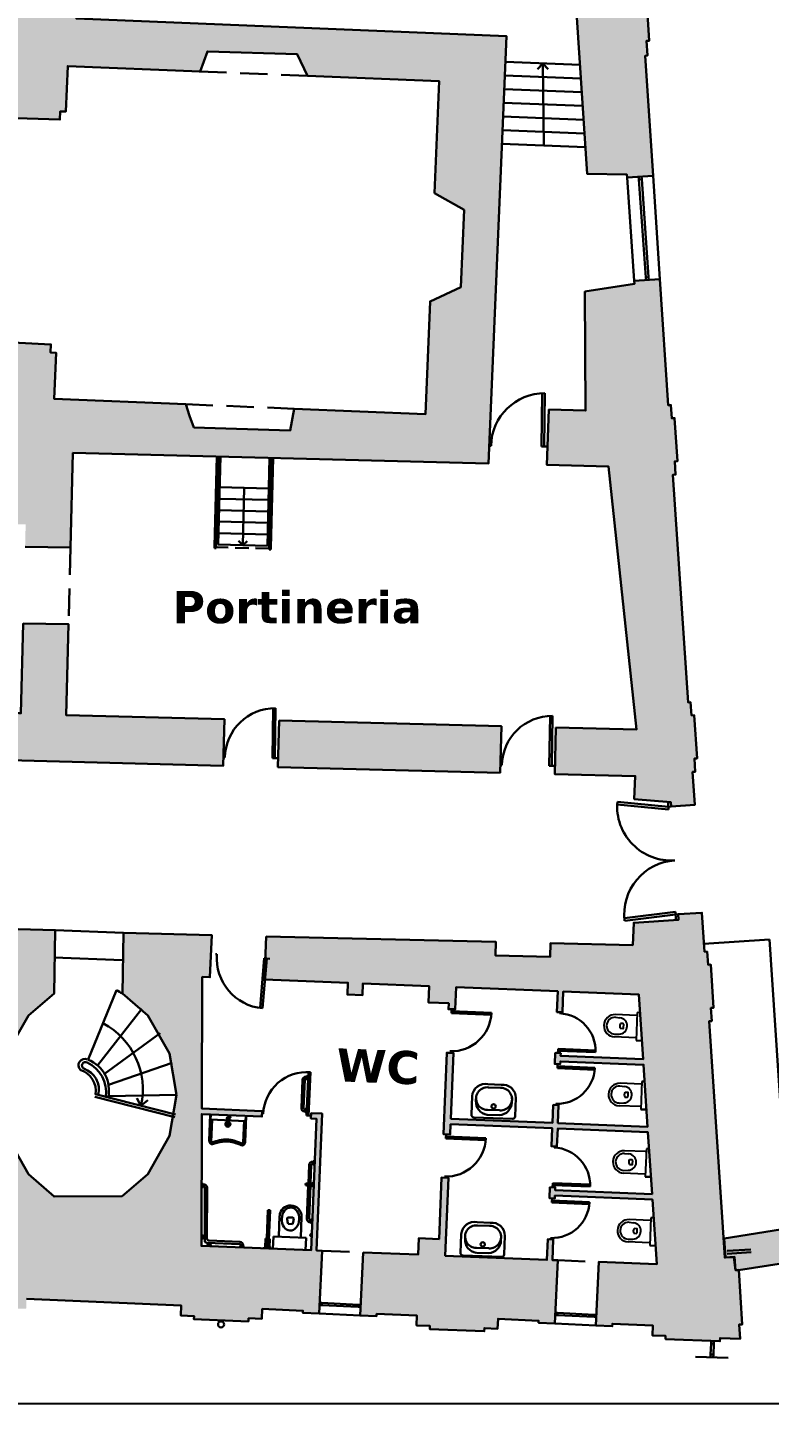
# Model space of a CAD drawing. Extents: x 1037 to 14540, y 1034 to 18285.
# Drawn here: x 11051 to 12409, y 14084 to 16600 of the extents above; entities that cross this region are included whole.
import ezdxf

# ---------------------------------------------------------------- set-up
doc = ezdxf.new("R2010")
doc.units = 0
doc.header["$LTSCALE"] = 100
doc.header["$MEASUREMENT"] = 0
doc.linetypes.add('TRATTEGGIATA', pattern=[0.75, 0.5, -0.25])
doc.linetypes.add('TRATTEGGIATA2', pattern=[0.375, 0.25, -0.125])
for name, color, linetype in [('infissi', 251, 'CONTINUOUS'), ('legenda testi', 7, 'CONTINUOUS'), ('murature polilinee', 7, 'CONTINUOUS'), ('murature retini', 253, 'CONTINUOUS'), ('proiezioni', 252, 'CONTINUOUS'), ('Sanitari', 252, 'CONTINUOUS')]:
    doc.layers.add(name, color=color, linetype=linetype)
doc.layers.add('testi', color=252, linetype='CONTINUOUS', lineweight=30)
doc.styles.add('stile1', font='verdanab.ttf', dxfattribs={"height": 1})

msp = doc.modelspace()

# ---------------------------------------------------------------- hatches: boundary and pattern name
at = {"layer": 'murature retini', "lineweight": 30}
h = msp.add_hatch(color=256, dxfattribs=at)
h.paths.add_polyline_path([(12325.4, 14386.1), (13607.9, 14590.4), (13499.7, 15175.4), (13788.9, 15228.9), (13750.9, 15438.3), (13750.1, 15456.9), (13775, 15457.9), (13775.7, 15443), (14099.7, 15504.1), (14075.1, 15638.1), (13769.8, 15580.5), (13771.2, 15547.9), (13746.2, 15546.8), (13743.9, 15601.1), (14134.4, 15674.8), (14270.6, 14934.1), (14183.5, 14739), (14091.9, 15206.2), (13591.4, 15113.6), (13685.5, 14604.7), (13761, 14618.7), (13805.3, 14510.4), (13269.8, 14427.9), (13298.8, 14239.8), (13191.6, 14266), (13162.6, 14454), (12351.7, 14328.2), (12346.5, 14328.2), (12343.4, 14351.9), (12328, 14350.9)])
h.paths.add_polyline_path([(10845.6, 15581.7), (10799.4, 15652.1), (10845.6, 15680.2), (10820.4, 15723.4), (10929.9, 15793.3), (10874.4, 15880.4), (10882.8, 15885.8), (10877.4, 15894.2), (10898.5, 15907.6), (10893.1, 15916.1), (10929.9, 15939.6), (10932.6, 15993.8), (10942.6, 15993.3), (10943.8, 16018.3), (10953.8, 16017.8), (10954.3, 16027.8), (11094.1, 16020.9), (11093.5, 16005.9), (11103.5, 16005.5), (11100.2, 15921.1), (11340.7, 15911.3), (11347.6, 15890.3), (11355.9, 15869), (11531.7, 15863.1), (11539, 15903.3), (11779.4, 15893.5), (11787.8, 16099.3), (11844.1, 16125.5), (11849.9, 16266.9), (11795.8, 16297.6), (11804.1, 16502.3), (11563.7, 16512), (11544.7, 16551.3), (11380.5, 16556.6), (11367.2, 16520), (11124.9, 16529.9), (11121.4, 16446.5), (11111.4, 16446.9), (11110.8, 16432), (10970.9, 16436.4), (10971.2, 16446.4), (10961.2, 16446.7), (10962, 16471.7), (10952, 16472), (10953.6, 16522), (10913.3, 16551.5), (10919.2, 16559.6), (10899, 16574.3), (10904.9, 16582.4), (10896.8, 16588.3), (10957.8, 16671.7), (10852.9, 16748.5), (10882.4, 16788.8), (10741.2, 16892.1), (10711.7, 16851.8), (10606.7, 16928.5), (10545.7, 16845.1), (10537.7, 16851), (10531.8, 16843), (10511.6, 16857.7), (10505.7, 16849.7), (10465.3, 16879.2), (10415.4, 16881.8), (10415.9, 16891.8), (10391, 16893.1), (10391.5, 16903.1), (10381.5, 16903.7), (10389.5, 17053.5), (10414.4, 17052.1), (10416.5, 17092.1), (9906.3, 17109), (9905.8, 17069), (9930.8, 17068.6), (9928.8, 16918.6), (9918.8, 16918.8), (9918.7, 16908.8), (9893.7, 16909.1), (9893.6, 16899.1), (9843.6, 16899.8), (9801.3, 16873), (9796, 16881.4), (9774.9, 16868), (9769.5, 16876.5), (9761.1, 16871.1), (9705.7, 16958.4), (9596, 16888.7), (9569.2, 16930.9), (9421.4, 16837.2), (9448.2, 16795), (9338.4, 16725.3), (9393.8, 16638.1), (9385.3, 16632.7), (9390.7, 16624.3), (9369.6, 16610.9), (9374.9, 16602.4), (9332.7, 16575.6), (9331, 16525.7), (9321, 16526), (9320.1, 16501), (9310.1, 16501.4), (9309.8, 16491.4), (9169.9, 16496.2), (9170.6, 16516.2), (9090.6, 16518.9), (9095.4, 16656.9), (9173.9, 16654.2), (9179.5, 16872.5), (8951.3, 16881.1), (8953.1, 16935.7), (9180.9, 16927.8), (9183, 17024.5), (9254.7, 17023.6), (9252.7, 16875.4), (9604.1, 17105), (9586.4, 17142.1), (9256.4, 17146.6), (9255.8, 17103.5), (9186.1, 17104.5), (9186.2, 17114.5), (8824.1, 17119.5), (8823.9, 17111.8), (8813.9, 17112.1), (8814.1, 17119.6), (8616.3, 17122.3), (8613.8, 16942.4), (8809.6, 16939.7), (8811.6, 17022.1), (8821.6, 17021.9), (8819.6, 16940.3), (8853.2, 16939.1), (8851.4, 16884.3), (8623.2, 16891.7), (8622.8, 16880.7), (8482, 16860.8), (8481.7, 16850.8), (8451.7, 16851.8), (8425.9, 16883.4), (8426.5, 16898.4), (8436.5, 16898), (8437.3, 16923), (8427.3, 16923.4), (8428.5, 16958.3), (8408.5, 16959), (8411.8, 17054), (8431.8, 17053.4), (8432.9, 17088.4), (8442.9, 17088), (8445.2, 17138.8), (8463.4, 17138.5), (8468.2, 17394.1), (8543.2, 17392.7), (8541, 17275.1), (9100.9, 17264.6), (9103.1, 17382.2), (9168.1, 17381.3), (9166.1, 17273.5), (9669.5, 17264.1), (9670.2, 17301.7), (9731.7, 17300.6), (9731, 17262.9), (10300.9, 17252.2), (10302.9, 17359.7), (10372.7, 17358.4), (10370.7, 17250.9), (10965.6, 17239.8), (10963.4, 17365.6), (11039.4, 17367), (11042.2, 17210.6), (12047.6, 17235.5), (12046.7, 17358.8), (12123.7, 17352.9), (12124.7, 17250.2), (12265.4, 17263.7), (12393, 17276), (12398.9, 17226.8), (12325.6, 17219.8), (12351.6, 17017.3), (12434, 17024.8), (12438.6, 16974.8), (12339.6, 16968.3), (12355.1, 16847.8), (12799.7, 16877.3), (12781.9, 17013), (12857.7, 17032.3), (12870.3, 16980.7), (13637, 17097.9), (13625.3, 17221.5), (13827.9, 17269.4), (13862.2, 17112.3), (14105.8, 15822), (13783.3, 15761.1), (13636.3, 16983.1), (13270.8, 16921.7), (13272.9, 16909.1), (12945.2, 16854), (12285.2, 16810.3), (12267.6, 17213.7), (12152, 17202.6), (12153.7, 17175.6), (12158.7, 17175.9), (12162.6, 17097), (12157.5, 17096.8), (12158.5, 17069.9), (12153.7, 17069.7), (12170.7, 16680.9), (12174.7, 16681.3), (12177.2, 16654.5), (12183.3, 16655.1), (12188.5, 16576.2), (12183.4, 16575.9), (12185.2, 16549), (12181.2, 16548.7), (12195.7, 16329.2), (12148.3, 16326.1), (12147.9, 16331.5), (12075.2, 16332.7), (12023.9, 17107.9), (11147.1, 17086.1), (11146.4, 17036.2), (11055.1, 17037.5), (11056.9, 17111.4), (10727, 17119.3), (10707.9, 17082.9), (11050.4, 16840.3), (11053.2, 16957.5), (11145.3, 16956.2), (11140.7, 16616.5), (11927.4, 16584.6), (11894.7, 15803.3), (11134.3, 15822.4), (11129.8, 15649.3), (11047, 15650.4), (11048, 15691.6), (11018.4, 15692)])
h.paths.add_polyline_path([(12018, 15320.1), (12165.1, 15316.4), (12114, 15797.8), (12001.1, 15800.7), (12005.2, 15901.6), (12072.3, 15899.9), (12070.9, 16117.5), (12161.5, 16131.5), (12161.2, 16136.9), (12208.2, 16140.2), (12223.5, 15909.5), (12228.3, 15909.8), (12229.9, 15885.7), (12235, 15886.1), (12240.2, 15807.2), (12235.2, 15806.9), (12236.8, 15782.8), (12231.9, 15782.5), (12259.5, 15366.1), (12264.3, 15366.4), (12265.9, 15342.3), (12271, 15342.7), (12276.2, 15263.8), (12271.1, 15263.5), (12272.7, 15239.4), (12267.9, 15239.1), (12271.9, 15178.7), (12228.7, 15175.9), (12228.2, 15183.5), (12161.2, 15189.3), (12163, 15231.4), (12015.9, 15235.1)])
h.paths.add_polyline_path([(11511.5, 15332.8), (11918.1, 15322.6), (11915.9, 15237.6), (11509.4, 15247.8)])
h.paths.add_polyline_path([(10996.5, 15347.8), (11036.4, 15346.3), (11039.3, 15346.1), (11043.5, 15510.4), (11126.3, 15509.3), (11122.3, 15342.6), (11411.6, 15335.3), (11409.4, 15250.4), (10994.3, 15261)])
h.paths.add_polyline_path([(9465.1, 15299.2), (9465.4, 15319.2), (9495.5, 15413.4), (9557.6, 15411.9), (9557.7, 15416.9), (9562.7, 15416.8), (9563.5, 15431.4), (9571.7, 15442), (9588.1, 15442), (9599.6, 15431.4), (9599.6, 15414.9), (9604.6, 15415.8), (9604.6, 15409.2), (9650.5, 15410), (9269.3, 15686.8), (9243.5, 15687.1), (9233.1, 15588.2), (9135.8, 15589.5), (9138.6, 15656.4), (8910.9, 15663.8), (8912.6, 15719.1), (9140.9, 15711.7), (9149.8, 15929.9), (9073.6, 15932.7), (9078.7, 16070.7), (9158.7, 16067.7), (9159.4, 16087.7), (9299.3, 16082.6), (9299.2, 16072.6), (9309.2, 16072.4), (9308.7, 16047.4), (9318.7, 16047.2), (9317.8, 15993), (9353, 15967), (9347.1, 15959), (9367.3, 15944.2), (9361.3, 15936.1), (9369.4, 15930.2), (9308.2, 15847), (9412, 15770.6), (9382.3, 15730.3), (9523.3, 15626.6), (9553, 15666.9), (9658.6, 15589.2), (9719.8, 15672.4), (9727.8, 15666.5), (9733.8, 15674.6), (9753.9, 15659.7), (9759.8, 15667.8), (9800.3, 15638), (9851.7, 15635.3), (9851.2, 15625.3), (9876.2, 15624), (9875.6, 15614), (9885.6, 15613.5), (9877.7, 15463.7), (9852.7, 15465), (9850.6, 15425), (10360.8, 15408.2), (10361.3, 15448.2), (10336.3, 15448.5), (10338.3, 15598.5), (10348.3, 15598.3), (10348.4, 15608.3), (10373.4, 15608), (10373.6, 15618), (10425, 15617.3), (10465.5, 15643.5), (10471.9, 15635.9), (10493.9, 15649.4), (10499.2, 15641), (10507.7, 15646.3), (10555.6, 15570.7), (10676, 15642.1), (10704.6, 15593.1), (10799.6, 15651.8), (10845.6, 15581.7), (10535.2, 15391.2), (10535.2, 15368.7), (10875.6, 15352.4), (10873.3, 15263.8)])
h.paths.add_polyline_path([(8959.8, 15426.9), (9129, 15422.6), (9131.7, 15489.6), (9228.9, 15488.3), (9227.2, 15420.2), (9356.8, 15416.9), (9372.3, 15321.5), (9372, 15301.5), (8956.9, 15311.9)], flags=17)
h.paths.add_polyline_path([(8364.6, 15496.3), (8444.4, 15494.2), (8559.4, 15447), (8558.9, 15437), (8859.8, 15429.4), (8856.9, 15314.4), (8479.5, 15323.9), (8476.4, 15269.5), (8383.2, 15241.8), (8336.9, 15243.6), (8338.7, 15290.8), (8356.8, 15290.1), (8358.2, 15326), (8340.1, 15326.7), (8341, 15351), (8335.2, 15351.2), (8338.9, 15450.9), (8344.7, 15450.7), (8345.6, 15475), (8363.8, 15474.3)])
h.paths.add_polyline_path([(8446, 15779.8), (8445.7, 15769.8), (8584.8, 15740.6), (8584.5, 15729.6), (8812.7, 15722.3), (8810.9, 15667), (8571.5, 15674.7), (8564.7, 15547.1), (8381.5, 15546), (8382.8, 15581), (8362.8, 15581.7), (8365.8, 15676.7), (8385.8, 15676), (8386.9, 15711), (8396.9, 15710.7), (8397.7, 15735.7), (8387.7, 15736), (8388.2, 15751), (8416, 15780.8)])
h.paths.add_polyline_path([(8430.5, 16230.5), (8460.3, 16225.3), (8460, 16215.3), (8599.3, 16190.8), (8595.9, 16085.8), (8660.9, 16083.8), (8656.9, 15958.8), (8591.9, 15960.9), (8591.6, 15949.9), (8450.8, 15929.7), (8450.5, 15919.7), (8420.5, 15920.7), (8394.7, 15952.2), (8395.2, 15967.2), (8405.2, 15966.9), (8406, 15991.9), (8396, 15992.2), (8397.1, 16027.2), (8377.1, 16027.8), (8380.2, 16122.8), (8400.2, 16122.1), (8401.3, 16157.1), (8411.3, 16156.8), (8412.1, 16181.8), (8399.4, 16197.2)])
h.paths.add_polyline_path([(8419, 16682.2), (8446.9, 16711.9), (8476.9, 16710.9), (8476.5, 16700.9), (8615.6, 16671.4), (8615.2, 16660.4), (8680.2, 16658.2), (8675.9, 16533.2), (8610.9, 16535.5), (8607.3, 16430.5), (8466.7, 16415.4), (8466.3, 16405.4), (8436.2, 16402.1), (8407.4, 16437.4), (8421.1, 16452), (8421.9, 16477), (8412, 16477.3), (8413.2, 16512.3), (8393.2, 16513), (8396.4, 16607.9), (8416.4, 16607.3), (8417.6, 16642.2), (8427.6, 16641.9), (8428.5, 16666.9), (8418.5, 16667.2)])
h.paths.add_polyline_path([(11488.2, 14938.3), (11908.2, 14928.3), (11907.5, 14903.3), (12007.5, 14901), (12008.1, 14926), (12158.5, 14922.4), (12160.2, 14963.3), (12242.4, 14968.7), (12241.7, 14978.7), (12284.9, 14981.6), (12289.7, 14910.1), (12294.5, 14910.4), (12296.1, 14886.3), (12301.2, 14886.7), (12306.4, 14807.8), (12301.3, 14807.5), (12302.9, 14783.4), (12298.1, 14783.1), (12326.7, 14351), (12344.8, 14352.2), (12346.4, 14327.9), (12352.2, 14328.3), (12358.8, 14228.8), (12353, 14228.4), (12354.7, 14202.2), (12318.3, 14203.7), (12318, 14197.9), (12218.4, 14201.9), (12218.6, 14207.7), (12194.3, 14208.7), (12195, 14226.8), (12121.1, 14229.8), (12120.9, 14225.4), (12090.8, 14226.8), (12096.3, 14342.9), (12202.2, 14338.6), (12194.4, 14456.9), (12016.2, 14464.2), (12016, 14459.2), (12006, 14459.6), (12006.8, 14479.6), (12016.8, 14479.2), (12016.6, 14474.2), (12193.7, 14467), (12186.2, 14580.2), (12021.2, 14586.9), (12019.8, 14554.1), (12009.8, 14554.5), (12011.2, 14587.3), (11825.3, 14594.9), (11824.5, 14576.3), (11812.1, 14576.9), (11818.2, 14725.6), (11830.5, 14725.2), (11825.7, 14604.9), (12011.6, 14597.3), (12012.9, 14630.2), (12022.9, 14629.8), (12021.6, 14596.9), (12185.6, 14590.3), (12178.1, 14703.5), (12026.1, 14709.7), (12025.9, 14704.7), (12015.9, 14705.1), (12016.8, 14725.1), (12026.7, 14724.7), (12026.5, 14719.7), (12177.4, 14713.6), (12169.6, 14831.9), (12031.3, 14837.5), (12029.8, 14799.6), (12019.8, 14800), (12021.3, 14837.9), (11835.4, 14845.4), (11833.8, 14804.9), (11821.4, 14805.1), (11821.8, 14815.9), (11784.6, 14817.5), (11785.8, 14847.4), (11664.8, 14852.3), (11663.9, 14830.6), (11636.5, 14831.8), (11637.4, 14853.5), (11485.1, 14859.6)])
h.paths.add_polyline_path([(10831.6, 14382.5), (10927.7, 14379.9), (10932, 14694.5), (10985.2, 14693.9), (10994.9, 14730.6), (11020.8, 14783.5), (10933.1, 14784.5), (10933.7, 14874.2), (10573.8, 14883.5), (10572.6, 14783.5), (10497.6, 14785.4), (10498.8, 14885.4), (10143.9, 14894.7), (10139.3, 14794.7), (10064.3, 14796.7), (10068.1, 14878.9), (9703.6, 14888.4), (9701.5, 14806.1), (9626.5, 14808.1), (9629, 14903), (9458.4, 14907.5), (9460.6, 14992.4), (10888.5, 14955.4), (10887.9, 14930.4), (10987.9, 14927.8), (10988.5, 14952.8), (11102, 14949.8), (11100, 14833.8), (11053.2, 14793.6), (11013.8, 14724.1), (11000.7, 14648.7), (11013.8, 14573.3), (11053.2, 14503.7), (11099.9, 14462.6), (11224.5, 14463.4), (11271.6, 14503.7), (11311, 14573.3), (11324.1, 14648.7), (11311, 14724.1), (11271.6, 14793.6), (11225, 14833.7), (11227, 14944.6), (11388.3, 14940.7), (11385.1, 14863.7), (11371, 14864.3), (11370.3, 14623.4), (11480.4, 14618.9), (11480, 14608.9), (11370.2, 14613.4), (11369.5, 14372.4), (11570.1, 14364.3), (11579.9, 14604.8), (11569.9, 14605.3), (11570.3, 14615.2), (11590.3, 14614.4), (11580.1, 14363.9), (11590.1, 14363.5), (11584.6, 14248.5), (11554.8, 14250), (11555, 14253.6), (11480.8, 14257.2), (11480.1, 14239), (11455.8, 14240), (11455.5, 14234.2), (11355.9, 14238.3), (11356.1, 14244.1), (11331.8, 14245.1), (11332.5, 14263.2), (11049.6, 14275.3), (11048.9, 14257.2), (11024.5, 14258.2), (11024.3, 14252.4), (10924.7, 14256.5), (10924.9, 14262.3), (10900.6, 14263.2), (10901.3, 14281.4), (10827.4, 14284.4), (10827.2, 14279.9), (10797.1, 14281.3), (10799, 14320.4), (10829, 14319.2)])
h.paths.add_polyline_path([(11665.1, 14360.5), (11765.9, 14356.4), (11767.1, 14386.3), (11804.3, 14384.8), (11808.9, 14497.4), (11821.3, 14496.7), (11815.5, 14354.3), (12001.4, 14346.8), (12002.9, 14384.6), (12012.9, 14384.2), (12011.4, 14346.4), (12021.4, 14346), (12015.9, 14230.4), (11986.1, 14231.8), (11986.2, 14235.5), (11912.1, 14239), (11911.3, 14220.9), (11887, 14221.9), (11886.8, 14216.1), (11787.1, 14220.1), (11787.4, 14225.9), (11763, 14226.9), (11763.8, 14245), (11689.9, 14248), (11689.7, 14243.6), (11659.6, 14245)], flags=17)
h.paths.add_polyline_path([(10495.5, 14615.4), (10570.5, 14613.5), (10568, 14408.5), (10718, 14404.6), (10716.5, 14323.8), (10724, 14323.5), (10722.2, 14284.9), (10692.4, 14286.3), (10692.5, 14290), (10618.4, 14293.5), (10617.5, 14275.4), (10593.2, 14276.6), (10592.9, 14270.8), (10493.3, 14275.5), (10493.6, 14281.3), (10469.3, 14282.4), (10470.1, 14300.6), (10396.6, 14304.1), (10396.4, 14300.1), (10366.3, 14301.5), (10368.3, 14343.5), (10400.9, 14342), (10418.2, 14439.3), (10493.4, 14435.1)], flags=17)
h.paths.add_polyline_path([(10056.4, 14626.8), (10131.4, 14624.9), (10123.6, 14455.7), (10229.1, 14449.8), (10245, 14349.1), (10293.4, 14347.2), (10291.4, 14305.1), (10261.5, 14306.5), (10261.7, 14310.5), (10187.9, 14314), (10187, 14295.9), (10162.7, 14297), (10162.4, 14291.2), (10062.8, 14296), (10063.1, 14301.8), (10038.8, 14302.9), (10039.6, 14321), (9963.2, 14324.7), (9963, 14320.7), (9932.9, 14322.1), (9934.6, 14358.8), (9946.2, 14358.7), (9955.4, 14451.7), (10048.2, 14449.3)], flags=17)
h.paths.add_polyline_path([(9622.1, 14638.1), (9697.1, 14636.2), (9692.4, 14458.5), (9843.1, 14454.6), (9847.5, 14360.9), (9859.6, 14360.8), (9858, 14325.7), (9828.1, 14327.1), (9828.3, 14331.1), (9751.6, 14334.7), (9750.7, 14316.6), (9726.4, 14317.8), (9726.1, 14312), (9626.5, 14316.7), (9626.8, 14322.5), (9602.5, 14323.6), (9603.3, 14341.8), (9527.2, 14345.4), (9527, 14341.4), (9496.9, 14342.8), (9499.2, 14391.8), (9552.6, 14389.2), (9555, 14506.6), (9618.6, 14503.2)], flags=17)
h.paths.add_polyline_path([(9183.8, 14649.5), (9258.8, 14647.6), (9254, 14522.6), (9360.3, 14517), (9381.5, 14397.4), (9424.3, 14395.3), (9422, 14346.4), (9392.1, 14347.8), (9392.3, 14351.8), (9315.3, 14355.5), (9314.4, 14337.3), (9290.1, 14338.5), (9289.8, 14332.7), (9190.2, 14337.4), (9190.5, 14343.2), (9166.2, 14344.4), (9167, 14362.5), (9093, 14366), (9092.8, 14362), (9062.8, 14363.4), (9064.4, 14396.2), (9084.7, 14395.6), (9087.5, 14403.3), (9099.1, 14403), (9113.2, 14551.3), (9179.9, 14549.6)])
h.paths.add_polyline_path([(8873.9, 14657.5), (8870, 14557.6), (8962.3, 14555.2), (8974.1, 14406.2), (8980.5, 14406), (8982.9, 14398.3), (8989.4, 14398.1), (8987.9, 14367), (8958, 14368.4), (8958.1, 14372.4), (8884.1, 14375.9), (8883.2, 14357.8), (8858.9, 14359), (8858.6, 14353.2), (8759, 14357.9), (8759.3, 14363.7), (8735, 14364.9), (8735.8, 14383), (8669.4, 14386.1), (8669.2, 14382.2), (8639.1, 14383.6), (8641, 14424.1), (8668.1, 14423.4), (8677.8, 14576.6), (8790.6, 14573.7), (8792.7, 14659.7)], flags=17)
h.paths.add_polyline_path([(8331.1, 15088.9), (8375.4, 15087.2), (8460, 15074.4), (8459.9, 15018.4), (8849.2, 15008.3), (8848.6, 14983.3), (8948.6, 14980.7), (8949.2, 15005.7), (9360.6, 14995), (9358.4, 14910.1), (9269.1, 14912.4), (9265.4, 14817.4), (9190.4, 14819.4), (9194.3, 14919.3), (8884.4, 14927.4), (8880.5, 14827.4), (8796.9, 14829.6), (8799.4, 14929.6), (8484.5, 14937.8), (8465.7, 14582.1), (8543.7, 14580.1), (8540.3, 14426.7), (8566, 14426), (8564.2, 14387.1), (8534.3, 14388.6), (8534.5, 14392.6), (8464.6, 14395.9), (8462.8, 14325.8), (8412.8, 14327.1), (8414.4, 14387.1), (8323.1, 14389.4), (8324.3, 14421.5), (8306.1, 14422.1), (8307, 14446.5), (8301.3, 14446.7), (8305, 14546.4), (8310.8, 14546.1), (8311.7, 14570.5), (8329.8, 14569.8), (8332.7, 14644.6), (8328.7, 14644.7), (8333.1, 14779.6), (8337.7, 14779.5), (8340.5, 14854.5), (8322.4, 14855.2), (8323.3, 14879.5), (8317.5, 14879.7), (8321.2, 14979.4), (8327, 14979.2), (8327.9, 15003.5), (8346.1, 15002.8), (8347.5, 15041), (8329.4, 15041.7)])

# ---------------------------------------------------------------- linework, layer by layer
at = {"layer": 'infissi', "lineweight": 30}
for p, q in [((12169.8, 16322.5), (12182.4, 16143.4)), ((12174.8, 16322.8), (12187.4, 16143.7)), ((11899.2, 15835.6), (11896.1, 15835.6)), ((11991.6, 15834.4), (12002.5, 15834.2)), ((11412.5, 15265.6), (11409.8, 15265.7)), ((11499.3, 15264.5), (11509.8, 15264.3)), ((11919, 15251.4), (11916.3, 15251.4)), ((12005.8, 15250.2), (12016.3, 15250.1)), ((11397.8, 14905.6), (11395.1, 14905.8)), ((11484.4, 14898.3), (11494.8, 14897.4)), ((11826.9, 14797.6), (11827.2, 14805.8)), ((12022.1, 14732.6), (12021.7, 14724.9)), ((12020.6, 14697.2), (12020.9, 14704.9)), ((12018, 14632.1), (12017.9, 14630)), ((11482.5, 14613.8), (11480.2, 14613.9)), ((11561.9, 14610.6), (11570.1, 14610.2)), ((11816.7, 14568.4), (11817.1, 14576.6)), ((12014.7, 14552.1), (12014.8, 14554.3)), ((12012.1, 14487.1), (12011.8, 14479.4)), ((12010.7, 14451.7), (12011, 14459.4)), ((12008, 14386.6), (12007.9, 14384.4)), ((12374.7, 14365.9), (12330.9, 14363)), ((12375.1, 14360.9), (12331.2, 14358)), ((12300.9, 14173.6), (12301.7, 14193.6)), ((12305.9, 14173.4), (12306.7, 14193.3))]:
    msp.add_line(p, q, dxfattribs=at)
at = {"layer": 'infissi', "linetype": 'Continuous', "lineweight": 30}
for p, q in [((11991.6, 15834.4), (11992.9, 15931.3)), ((11996.5, 15834.3), (11997.8, 15931.4)), ((11499.3, 15264.5), (11500.6, 15355.6)), ((11504, 15264.4), (11505.2, 15355.7)), ((12005.8, 15250.2), (12007.1, 15341.3)), ((12010.5, 15250.1), (12011.7, 15341.4)), ((12224, 15170.5), (12130, 15179.4)), ((12223.7, 15175.5), (12130.3, 15184.4)), ((12223.2, 15183.9), (12224, 15170.5)), ((12228.7, 15175.9), (12223.7, 15175.5)), ((12236.4, 14983.4), (12143.2, 14971.9)), ((12236.8, 14978.4), (12143.7, 14967)), ((12236.4, 14983.4), (12237.4, 14968.4)), ((12241.7, 14978.7), (12236.8, 14978.4)), ((11484.4, 14898.3), (11476.7, 14807.5)), ((11489, 14897.9), (11481.3, 14806.9)), ((11826.9, 14797.6), (11899.8, 14794.7)), ((11827.1, 14801.3), (11900, 14798.4)), ((12021.9, 14729.1), (12090.3, 14726.3)), ((12022.1, 14732.6), (12090.4, 14729.8)), ((12020.6, 14697.2), (12088.9, 14694.4)), ((12020.8, 14700.7), (12089.2, 14697.9)), ((11561.9, 14610.6), (11565.1, 14690)), ((11565.6, 14610.4), (11568.8, 14689.7)), ((11816.9, 14572.1), (11889.9, 14569.2)), ((11816.7, 14568.4), (11889.6, 14565.5)), ((12012, 14483.6), (12080.4, 14480.8)), ((12012.1, 14487.1), (12080.4, 14484.3)), ((12010.7, 14451.7), (12079, 14448.9)), ((12010.8, 14455.2), (12079.2, 14452.4)), ((11589.7, 14267.9), (11656.6, 14264.7)), ((11589.5, 14263.9), (11656.4, 14260.7)), ((12020.8, 14245.7), (12087.7, 14242.5)), ((12020.9, 14249.7), (12087.9, 14246.5))]:
    msp.add_line(p, q, dxfattribs=at)
for centre, radius, start, end in [((11996.8, 15833.8), 97.6, 89.3893, 178.9463), ((11504.2, 15263.9), 91.7, 89.3893, 178.9463), ((12010.7, 15249.7), 91.7, 89.3893, 178.9463), ((12228.7, 15175.9), 98.8, 175.0391, 273.7875), ((12241.7, 14978.7), 98.8, 93.7875, 186.8534), ((11489.3, 14898.3), 91.7, 175.4721, 265.0291), ((11826.7, 14801.6), 73.4, 267.9555, 357.5125), ((12021.6, 14728.9), 68.8, 357.8393, 87.3963), ((12020.4, 14700.9), 68.8, 267.9548, 357.5118), ((11816.5, 14572.4), 73.4, 267.9555, 357.5125), ((12011.6, 14483.4), 68.8, 357.8393, 87.3963), ((12010.5, 14455.4), 68.8, 267.9548, 357.5118)]:
    msp.add_arc(centre, radius, start, end, dxfattribs=at)
at = {"layer": 'infissi', "lineweight": 30}
msp.add_arc((11561.9, 14610.6), 79.5, 84.9962, 177.6758, dxfattribs=at)
at = {"layer": 'legenda testi'}
msp.add_lwpolyline([(7937.2, 14084.1), (14443.4, 14084.1), (14443.4, 18195), (7937.2, 18195)], close=True, dxfattribs=at)
at = {"layer": 'murature polilinee', "lineweight": 30}
for points in [[(12183.3, 16655.1), (12188.5, 16576.2), (12183.4, 16575.9), (12185.2, 16549), (12181.2, 16548.7), (12195.7, 16329.2), (12148.3, 16326.1), (12147.9, 16331.5), (12075.2, 16332.7), (12023.9, 17107.9)], [(11050.4, 16840.3), (11053.2, 16957.5), (11145.3, 16956.2), (11140.7, 16616.5), (11927.4, 16584.6), (11894.7, 15803.3), (11134.3, 15822.4), (11129.8, 15649.3), (11047, 15650.4)], [(10954.3, 16027.8), (11094.1, 16020.9), (11093.5, 16005.9), (11103.5, 16005.5), (11100.2, 15921.1), (11340.7, 15911.3), (11347.6, 15890.3), (11347.6, 15890.3), (11347.6, 15890.3), (11355.9, 15869), (11531.7, 15863.1), (11531.7, 15863.1), (11531.7, 15863.1), (11531.7, 15863.1), (11531.7, 15863.1), (11531.7, 15863.1), (11531.7, 15863.1), (11531.7, 15863.1), (11531.7, 15863.1), (11531.7, 15863.1), (11531.7, 15863.1), (11531.7, 15863.1), (11531.7, 15863.1), (11539, 15903.3), (11779.4, 15893.5), (11787.8, 16099.3), (11844.1, 16125.5), (11849.9, 16266.9), (11795.8, 16297.6), (11804.1, 16502.3), (11563.7, 16512), (11544.7, 16551.3), (11544.7, 16551.3), (11544.7, 16551.3), (11544.7, 16551.3), (11544.7, 16551.3), (11544.7, 16551.3), (11544.7, 16551.3), (11544.7, 16551.3), (11544.7, 16551.3), (11544.7, 16551.3), (11544.7, 16551.3), (11544.7, 16551.3), (11380.5, 16556.6), (11367.2, 16520), (11124.9, 16529.9), (11121.4, 16446.5), (11111.4, 16446.9), (11110.8, 16432), (10970.9, 16436.4)], [(10988.5, 14952.8), (11102, 14949.8), (11100, 14833.8), (11053.2, 14793.6), (11013.8, 14724.1)], [(11013.8, 14573.3), (11053.2, 14503.7), (11099.9, 14462.6), (11224.5, 14463.4), (11271.6, 14503.7), (11311, 14573.3), (11324.1, 14648.7), (11311, 14724.1), (11271.6, 14793.6), (11225, 14833.7), (11227, 14944.6), (11388.3, 14940.7), (11385.1, 14863.7), (11371, 14864.3), (11370.3, 14623.4), (11480.4, 14618.9), (11480, 14608.9), (11370.2, 14613.4), (11369.5, 14372.4), (11570.1, 14364.3), (11579.9, 14604.8), (11569.9, 14605.3), (11570.3, 14615.2), (11590.3, 14614.4), (11580.1, 14363.9), (11590.1, 14363.5), (11584.6, 14248.5), (11554.8, 14250), (11555, 14253.6), (11480.8, 14257.2), (11480.1, 14239), (11455.8, 14240), (11455.5, 14234.2), (11355.9, 14238.3), (11356.1, 14244.1), (11331.8, 14245.1), (11332.5, 14263.2), (11049.6, 14275.3)], [(13162.6, 14454), (12351.7, 14328.2), (12346.5, 14328.2), (12343.4, 14351.9), (12328, 14350.9), (12325.4, 14386.1), (13607.9, 14590.4)]]:
    msp.add_lwpolyline(points, dxfattribs=at)
for points in [[(12018, 15320.1), (12165.1, 15316.4), (12114, 15797.8), (12001.1, 15800.7), (12005.2, 15901.6), (12072.3, 15899.9), (12070.9, 16117.5), (12161.5, 16131.5), (12161.2, 16136.9), (12208.2, 16140.2), (12223.5, 15909.5), (12228.3, 15909.8), (12229.9, 15885.7), (12235, 15886.1), (12240.2, 15807.2), (12235.2, 15806.9), (12236.8, 15782.8), (12231.9, 15782.5), (12259.5, 15366.1), (12264.3, 15366.4), (12265.9, 15342.3), (12271, 15342.7), (12276.2, 15263.8), (12271.1, 15263.5), (12272.7, 15239.4), (12267.9, 15239.1), (12271.9, 15178.7), (12228.7, 15175.9), (12228.2, 15183.5), (12161.2, 15189.3), (12163, 15231.4), (12015.9, 15235.1)], [(10996.5, 15347.8), (11036.4, 15346.3), (11039.3, 15346.1), (11043.5, 15510.4), (11126.3, 15509.3), (11122.3, 15342.6), (11411.6, 15335.3), (11409.4, 15250.4), (10994.3, 15261)], [(11511.5, 15332.8), (11918.1, 15322.6), (11915.9, 15237.6), (11509.4, 15247.8)], [(11488.2, 14938.3), (11908.2, 14928.3), (11907.5, 14903.3), (12007.5, 14901), (12008.1, 14926), (12158.5, 14922.4), (12160.2, 14963.3), (12242.4, 14968.7), (12241.7, 14978.7), (12284.9, 14981.6), (12289.7, 14910.1), (12294.5, 14910.4), (12296.1, 14886.3), (12301.2, 14886.7), (12306.4, 14807.8), (12301.3, 14807.5), (12302.9, 14783.4), (12298.1, 14783.1), (12326.7, 14351), (12344.8, 14352.2), (12346.4, 14327.9), (12352.2, 14328.3), (12358.8, 14228.8), (12353, 14228.4), (12354.7, 14202.2), (12318.3, 14203.7), (12318, 14197.9), (12218.4, 14201.9), (12218.6, 14207.7), (12194.3, 14208.7), (12195, 14226.8), (12121.1, 14229.8), (12120.9, 14225.4), (12090.8, 14226.8), (12096.3, 14342.9), (12202.2, 14338.6), (12194.4, 14456.9), (12016.2, 14464.2), (12016, 14459.2), (12006, 14459.6), (12006.8, 14479.6), (12016.8, 14479.2), (12016.6, 14474.2), (12193.7, 14467), (12186.2, 14580.2), (12021.2, 14586.9), (12019.8, 14554.1), (12009.8, 14554.5), (12011.2, 14587.3), (11825.3, 14594.9), (11824.5, 14576.3), (11812.1, 14576.9), (11818.2, 14725.6), (11830.5, 14725.2), (11825.7, 14604.9), (12011.6, 14597.3), (12012.9, 14630.2), (12022.9, 14629.8), (12021.6, 14596.9), (12185.6, 14590.3), (12178.1, 14703.5), (12026.1, 14709.7), (12025.9, 14704.7), (12015.9, 14705.1), (12016.8, 14725.1), (12026.7, 14724.7), (12026.5, 14719.7), (12177.4, 14713.6), (12169.6, 14831.9), (12031.3, 14837.5), (12029.8, 14799.6), (12019.8, 14800), (12021.3, 14837.9), (11835.4, 14845.4), (11833.8, 14804.9), (11821.4, 14805.1), (11821.8, 14815.9), (11784.6, 14817.5), (11785.8, 14847.4), (11664.8, 14852.3), (11663.9, 14830.6), (11636.5, 14831.8), (11637.4, 14853.5), (11485.1, 14859.6)], [(11665.1, 14360.5), (11765.9, 14356.4), (11767.1, 14386.3), (11804.3, 14384.8), (11808.9, 14497.4), (11821.3, 14496.7), (11815.5, 14354.3), (12001.4, 14346.8), (12002.9, 14384.6), (12012.9, 14384.2), (12011.4, 14346.4), (12021.4, 14346), (12015.9, 14230.4), (11986.1, 14231.8), (11986.2, 14235.5), (11912.1, 14239), (11911.3, 14220.9), (11887, 14221.9), (11886.8, 14216.1), (11787.1, 14220.1), (11787.4, 14225.9), (11763, 14226.9), (11763.8, 14245), (11689.9, 14248), (11689.7, 14243.6), (11659.6, 14245)]]:
    msp.add_lwpolyline(points, close=True, dxfattribs=at)
at = {"layer": 'proiezioni', "lineweight": 30}
for p, q in [((11925.5, 16537.6), (12062, 16532)), ((11993.8, 16534.8), (11984.2, 16523.9)), ((11995.6, 16384.6), (11993.8, 16534.8)), ((11993.8, 16534.8), (12003.6, 16524.2)), ((11924.4, 16512.6), (12063.7, 16507)), ((11923.4, 16487.6), (12065.4, 16481.9)), ((11922.3, 16462.7), (12067, 16456.8)), ((11921.3, 16437.7), (12068.7, 16431.7)), ((11920.2, 16412.7), (12070.3, 16406.6)), ((11919.2, 16387.7), (12072, 16381.5)), ((12169.5, 16327.5), (12169.8, 16322.5)), ((12174.8, 16322.8), (12169.8, 16322.5)), ((12174.5, 16327.8), (12174.8, 16322.8)), ((12187.4, 16143.7), (12182.4, 16143.4)), ((12182.4, 16143.4), (12182.8, 16138.4)), ((12187.4, 16143.7), (12187.7, 16138.8)), ((11393.6, 15651.4), (11397.7, 15815.8)), ((11396.6, 15651.3), (11400.7, 15815.8)), ((11400.2, 15654.7), (11404.2, 15815.7)), ((11490.2, 15652.5), (11494.2, 15813.4)), ((11493.6, 15648.9), (11497.7, 15813.3)), ((11496.6, 15648.8), (11500.7, 15813.2)), ((11402.8, 15759.7), (11492.8, 15757.4)), ((11447.8, 15758.6), (11445.2, 15653.6)), ((11402.3, 15738.7), (11492.3, 15736.4)), ((11401.8, 15717.7), (11491.7, 15715.4)), ((11401.2, 15696.7), (11491.2, 15694.4)), ((11393.5, 15648.4), (11393.6, 15651.4)), ((11393.6, 15651.4), (11396.6, 15651.3)), ((11396.5, 15648.3), (11396.6, 15651.3)), ((11400.2, 15654.7), (11490.2, 15652.5)), ((11400.7, 15675.7), (11490.7, 15673.4)), ((11445.2, 15653.6), (11437.4, 15661.7)), ((11445.2, 15653.6), (11453.4, 15661.3)), ((11393.5, 15648.4), (11396.5, 15648.3)), ((11493.5, 15645.9), (11493.6, 15648.9)), ((11493.5, 15645.9), (11496.5, 15645.8)), ((11493.6, 15648.9), (11496.6, 15648.8)), ((11496.5, 15645.8), (11496.6, 15648.8)), ((11227, 14944.6), (11102, 14949.8)), ((12408.4, 14932.8), (12288.7, 14924.9)), ((12408.4, 14932.8), (12435.3, 14527.5)), ((12408.4, 14932.8), (12408.4, 14932.8)), ((11224.9, 14894.6), (11099.9, 14899.9)), ((11162.4, 14712.9), (11213.9, 14840)), ((11179.7, 14702.3), (11260.5, 14805.7)), ((12024.7, 14797.7), (12024.8, 14799.8)), ((11192.4, 14686.8), (11294.3, 14761.1)), ((11199.5, 14667.1), (11316.1, 14707.1)), ((11320.8, 14607.7), (11174.8, 14644.6)), ((11322, 14612.5), (11176, 14649.5)), ((11199.6, 14646.2), (11324.1, 14648.7)), ((11258.9, 14628.5), (11251.3, 14642.4)), ((11258.9, 14628.5), (11271.2, 14638.7)), ((12301.7, 14193.6), (12301.9, 14198.5)), ((12306.7, 14193.3), (12301.7, 14193.6)), ((12306.7, 14193.3), (12306.9, 14198.3)), ((12333.1, 14167.3), (12273.2, 14169.7)), ((12300.7, 14168.6), (12300.9, 14173.6)), ((12305.9, 14173.4), (12300.9, 14173.6)), ((12305.7, 14168.4), (12305.9, 14173.4))]:
    msp.add_line(p, q, dxfattribs=at)
at = {"layer": 'proiezioni', "linetype": 'TRATTEGGIATA', "lineweight": 30}
for p, q in [((11365.4, 16520.1), (11563.7, 16512)), ((11340.7, 15911.3), (11539, 15903.3)), ((11129.8, 15649.3), (11126.3, 15509.3)), ((11590.1, 14363.5), (11665.1, 14360.5)), ((12021.4, 14346), (12096.3, 14342.9))]:
    msp.add_line(p, q, dxfattribs=at)
at = {"layer": 'proiezioni', "linetype": 'Continuous', "lineweight": 30}
for p, q in [((12148.3, 16326.1), (12161.2, 16136.9)), ((12195.7, 16329.2), (12208.2, 16140.2)), ((11585.6, 14268.1), (11589.7, 14267.9)), ((11589.7, 14267.9), (11589.5, 14263.9)), ((11584.8, 14248.5), (11659.7, 14245)), ((11585.4, 14264.1), (11589.5, 14263.9)), ((11656.6, 14264.7), (11656.4, 14260.7)), ((11656.4, 14260.7), (11660.3, 14260.5)), ((11656.6, 14264.7), (11660.5, 14264.5)), ((12016.6, 14245.9), (12020.8, 14245.7)), ((12016.8, 14249.9), (12020.9, 14249.7)), ((12020.9, 14249.7), (12020.8, 14245.7)), ((12087.9, 14246.5), (12087.7, 14242.5)), ((12087.7, 14242.5), (12091.5, 14242.4)), ((12087.9, 14246.5), (12091.7, 14246.4)), ((12015.9, 14230.4), (12090.8, 14226.8))]:
    msp.add_line(p, q, dxfattribs=at)
at = {"layer": 'proiezioni', "linetype": 'TRATTEGGIATA2', "lineweight": 30}
msp.add_line((11493.5, 15647.4), (11396.6, 15649.8), dxfattribs=at)
at = {"layer": 'proiezioni', "lineweight": 30, "const_width": 1}
for points in [[(11447.3, 15758.6, 1), (11448.3, 15758.5, 1)], [(11188.8, 14779.3, 1), (11189.8, 14779.3, 1)]]:
    msp.add_lwpolyline(points, format="xyb", close=True, dxfattribs=at)
at = {"layer": 'proiezioni', "lineweight": 30}
msp.add_lwpolyline([(11225, 14833.7, 0.016544), (11213.9, 14840, 0.110755)], format="xyb", dxfattribs=at)
at = {"layer": 'proiezioni', "linetype": 'Continuous', "lineweight": 30}
msp.add_circle((11405.4, 14228.8), 5.5, dxfattribs=at)
at = {"layer": 'proiezioni', "lineweight": 30}
for centre, radius, start, end in [((11126, 14658.7), 136.3, 347.2219, 62.2852), ((11156.3, 14702.6), 11.8, 66.6591, 225.5408), ((11157.3, 14702.1), 6.3, 61.8761, 241.2718), ((11141.2, 14657.8), 40.8, 346.529, 71.218), ((11134.7, 14652.7), 60.6, 352.4494, 65.113), ((11139.8, 14656.6), 60.6, 347.6337, 68.1031), ((11135.6, 14655.2), 40.8, 351.8769, 72.3336)]:
    msp.add_arc(centre, radius, start, end, dxfattribs=at)
at = {"layer": 'Sanitari', "linetype": 'Continuous'}
for p, q in [((12165.5, 14793.9), (12127, 14795.5)), ((12171.8, 14798.7), (12166.8, 14798.9)), ((12126.8, 14790.5), (12135, 14789.5)), ((12135.7, 14770.3), (12140.5, 14770.1)), ((12140.8, 14778.7), (12136.1, 14778.9)), ((12141.7, 14771.2), (12141.9, 14777.6)), ((12163.8, 14752.8), (12125.3, 14754.4)), ((12125.5, 14759.4), (12133.8, 14759.7)), ((12173.8, 14668.1), (12135.3, 14669.7)), ((12180.1, 14672.8), (12175.1, 14673)), ((12135.1, 14664.7), (12143.3, 14663.7)), ((12144.1, 14644.5), (12148.8, 14644.3)), ((12149.2, 14652.9), (12144.4, 14653.1)), ((12150, 14645.3), (12150.2, 14651.8)), ((12172.1, 14627), (12133.6, 14628.6)), ((12133.8, 14633.6), (12142.1, 14633.8)), ((12182, 14544.8), (12143.4, 14546.4)), ((12188.3, 14549.5), (12183.3, 14549.7)), ((12143.2, 14541.4), (12151.5, 14540.4)), ((12152.2, 14521.2), (12157, 14521)), ((12157.3, 14529.6), (12152.6, 14529.8)), ((12158.1, 14522), (12158.4, 14528.5)), ((12180.3, 14503.7), (12141.8, 14505.3)), ((12142, 14510.3), (12150.3, 14510.5)), ((12190.3, 14419), (12151.8, 14420.5)), ((12196.6, 14423.7), (12191.6, 14423.9)), ((12151.6, 14415.6), (12159.8, 14414.6)), ((12160.5, 14395.4), (12165.3, 14395.2)), ((12165.7, 14403.8), (12160.9, 14404)), ((12166.5, 14396.2), (12166.7, 14402.7)), ((12188.6, 14377.9), (12150.1, 14379.5)), ((12150.3, 14384.5), (12158.6, 14384.7))]:
    msp.add_line(p, q, dxfattribs=at)
at = {"layer": 'Sanitari'}
for p, q in [((12166.8, 14798.9), (12164.7, 14747.8)), ((12175.1, 14673), (12173, 14622)), ((12183.3, 14549.7), (12181.2, 14498.7)), ((12191.6, 14423.9), (12189.5, 14372.9))]:
    msp.add_line(p, q, dxfattribs=at)
at = {"layer": 'Sanitari', "lineweight": 30}
for p, q in [((12164.7, 14747.8), (12175.2, 14747.4)), ((11554.6, 14676.2), (11552.4, 14624.3)), ((11558.6, 14676.1), (11556.4, 14624.1)), ((11561.6, 14678), (11560.6, 14678)), ((11561.8, 14682), (11560.8, 14682)), ((11564.6, 14676.8), (11561.6, 14677)), ((11564.8, 14682.8), (11561.8, 14683)), ((11559.4, 14622), (11558.4, 14622)), ((11562.4, 14622.9), (11559.4, 14623)), ((12173, 14622), (12183.5, 14621.6)), ((11385.6, 14612.7), (11383.7, 14564.5)), ((11386.6, 14612.7), (11386.2, 14603.2)), ((11386.2, 14603.2), (11450.2, 14600.6)), ((11389, 14603.1), (11387.4, 14563.5)), ((11416.8, 14591.8), (11416.2, 14606.2)), ((11418.8, 14591.8), (11420.6, 14606)), ((11447.5, 14600.7), (11445.9, 14561.1)), ((11451.6, 14610.1), (11449.6, 14561.8)), ((11450.6, 14610.1), (11450.2, 14600.6)), ((11559.2, 14618), (11558.2, 14618.1)), ((11562.2, 14616.9), (11559.2, 14617)), ((11938.2, 14604.5), (11867.8, 14607.3)), ((11573.5, 14522.3), (11572.5, 14522.3)), ((11573.7, 14526.3), (11572.7, 14526.3)), ((11576.5, 14521.2), (11573.5, 14521.3)), ((11576.7, 14527.2), (11573.7, 14527.3)), ((12181.2, 14498.7), (12191.7, 14498.3)), ((11369.8, 14479.8), (11372.8, 14479.8)), ((11369.9, 14485.8), (11372.9, 14485.8)), ((11372.8, 14484.8), (11373.8, 14484.8)), ((11372.8, 14480.8), (11373.8, 14480.8)), ((11375.8, 14478.8), (11375.5, 14382.2)), ((11379.8, 14478.8), (11379.6, 14386.1)), ((11571.9, 14482.3), (11561.9, 14482.7)), ((11572.1, 14486.3), (11562.1, 14486.7)), ((11574.9, 14481.2), (11571.9, 14481.3)), ((11575.1, 14487.2), (11572.1, 14487.3)), ((11495, 14437.4), (11491, 14437.6)), ((11536.5, 14424.2), (11528.5, 14424.5)), ((11569.4, 14419.4), (11568.4, 14419.4)), ((11572.4, 14420.3), (11569.4, 14420.4)), ((11536, 14412.2), (11528.1, 14412.6)), ((11569.2, 14415.4), (11568.2, 14415.4)), ((11568.3, 14392.6), (11568.3, 14391.6)), ((11569.1, 14392.5), (11568.3, 14392.6)), ((11572.2, 14414.3), (11569.2, 14414.4)), ((11369.6, 14391.6), (11372.6, 14391.6)), ((11369.6, 14385.6), (11372.6, 14385.6)), ((11372.6, 14390.6), (11375.6, 14390.6)), ((11372.6, 14386.6), (11375.6, 14386.6)), ((11380.4, 14372), (11380.5, 14375)), ((11381.5, 14375), (11381.7, 14378)), ((11385.5, 14374.8), (11385.7, 14377.8)), ((11386.4, 14371.8), (11386.5, 14374.8)), ((11440.5, 14369.6), (11440.6, 14372.6)), ((11441.6, 14372.5), (11441.7, 14373.5)), ((11445.6, 14372.4), (11445.7, 14373.4)), ((11446.5, 14369.3), (11446.6, 14372.3)), ((11496.3, 14369.3), (11484.3, 14369.8)), ((11488.9, 14385.6), (11486.9, 14385.7)), ((11494.9, 14385.4), (11492.9, 14385.5)), ((11561.1, 14387.2), (11501.1, 14389.6)), ((11569, 14391.5), (11568.3, 14391.6)), ((12189.5, 14372.9), (12200, 14372.5)), ((11918.3, 14352.1), (11847.9, 14354.9))]:
    msp.add_line(p, q, dxfattribs=at)
at = {"layer": 'Sanitari', "linetype": 'Continuous', "lineweight": 30}
for p, q in [((11561.8, 14683), (11561.6, 14677)), ((11863.2, 14612.3), (11864.6, 14646.2)), ((11871.6, 14637.4), (11872, 14646.4)), ((11893.5, 14668.1), (11917.5, 14667.1)), ((11916.7, 14661.3), (11894.3, 14662.2)), ((11559.2, 14617), (11559.4, 14623)), ((11915, 14620.2), (11892.7, 14621.1)), ((11937.3, 14634.8), (11937.7, 14643.7)), ((11944.6, 14642.9), (11943.2, 14609.1)), ((11914.6, 14611.3), (11892.3, 14612.2)), ((11565.1, 14486.6), (11566.5, 14520.6)), ((11569.1, 14486.4), (11570.5, 14520.4)), ((11573.7, 14527.3), (11573.5, 14521.3)), ((11372.9, 14485.8), (11372.8, 14479.8)), ((11562.4, 14421.7), (11564.9, 14482.6)), ((11566.4, 14421.5), (11568.9, 14482.5)), ((11571.9, 14481.3), (11572.1, 14487.3)), ((11488.3, 14369.6), (11491, 14437.6)), ((11492.3, 14369.5), (11495, 14437.4)), ((11511.1, 14389.2), (11512.6, 14427.2)), ((11551.1, 14387.6), (11552.6, 14425.6)), ((11569.2, 14414.4), (11569.4, 14420.4)), ((11843.3, 14359.9), (11844.6, 14393.8)), ((11851.7, 14385.1), (11852, 14394)), ((11873.6, 14415.7), (11897.6, 14414.7)), ((11896.7, 14408.9), (11874.4, 14409.8)), ((11372.6, 14391.6), (11372.6, 14385.6)), ((11379.5, 14378), (11439.8, 14375.6)), ((11380.5, 14375), (11386.5, 14374.8)), ((11383.5, 14381.9), (11439.9, 14379.6)), ((11440.6, 14372.6), (11446.6, 14372.3)), ((11484.2, 14367.8), (11484.3, 14369.8)), ((11486.3, 14369.7), (11486.9, 14385.7)), ((11494.3, 14369.4), (11494.9, 14385.4)), ((11496.2, 14367.3), (11496.3, 14369.3)), ((11500.2, 14367.1), (11501.1, 14389.6)), ((11560.1, 14364.7), (11561.1, 14387.2)), ((11895.1, 14367.9), (11872.7, 14368.8)), ((11917.4, 14382.4), (11917.7, 14391.3)), ((11924.7, 14390.6), (11923.3, 14356.7)), ((11894.7, 14358.9), (11872.4, 14359.8))]:
    msp.add_line(p, q, dxfattribs=at)
at = {"layer": 'Sanitari', "lineweight": 30}
for points in [[(11419.1, 14607), (11420, 14607.4), (11420.8, 14607.6), (11421.5, 14607.8), (11422.1, 14607.9), (11422.6, 14607.9), (11422.9, 14607.9), (11423.1, 14607.8), (11423.2, 14607.7), (11423.2, 14607.6), (11423, 14607.6), (11422.7, 14607.5), (11422.3, 14607.3), (11421.7, 14607.2), (11421.2, 14607), (11420.5, 14606.7), (11419.8, 14606.4)], [(11383.7, 14564.5), (11383.8, 14563.9), (11384, 14563.3), (11384.1, 14562.8), (11384.3, 14562.3), (11384.4, 14561.9), (11384.6, 14561.5), (11384.8, 14561.1), (11384.9, 14560.8), (11385.1, 14560.5), (11385.3, 14560.2), (11385.6, 14560), (11385.8, 14559.7), (11386, 14559.5), (11386.2, 14559.3), (11386.5, 14559.1), (11386.7, 14559), (11387, 14558.8), (11387.2, 14558.7), (11387.5, 14558.6), (11387.8, 14558.5), (11388.1, 14558.4), (11388.4, 14558.4), (11388.7, 14558.4), (11389, 14558.4), (11389.4, 14558.4), (11389.8, 14558.5), (11390.2, 14558.6), (11390.6, 14558.7), (11391.1, 14558.9), (11391.7, 14559), (11392.3, 14559.2), (11393, 14559.4), (11393.8, 14559.6), (11394.6, 14559.9), (11395.5, 14560.1), (11396.4, 14560.4), (11397.3, 14560.6), (11398.3, 14560.9), (11399.3, 14561.2), (11400.3, 14561.4), (11401.4, 14561.7), (11402.4, 14561.9), (11403.4, 14562.1), (11404.4, 14562.4), (11405.4, 14562.6), (11406.5, 14562.7), (11407.5, 14562.9), (11408.5, 14563.1), (11409.5, 14563.2), (11410.6, 14563.3), (11411.6, 14563.4), (11412.6, 14563.4), (11413.6, 14563.5), (11414.6, 14563.5), (11415.6, 14563.5), (11416.7, 14563.4), (11417.7, 14563.4), (11418.7, 14563.3), (11419.7, 14563.2), (11420.7, 14563.1), (11421.7, 14563), (11422.7, 14562.8), (11423.7, 14562.6), (11424.8, 14562.4), (11425.8, 14562.2), (11426.8, 14561.9), (11427.8, 14561.7), (11428.8, 14561.4), (11429.8, 14561.1), (11430.8, 14560.8), (11431.8, 14560.4), (11432.8, 14560.1), (11433.8, 14559.8), (11434.7, 14559.4), (11435.7, 14559.1), (11436.6, 14558.8), (11437.5, 14558.4), (11438.4, 14558.1), (11439.2, 14557.8), (11439.9, 14557.5), (11440.6, 14557.3), (11441.2, 14557), (11441.7, 14556.8), (11442.2, 14556.6), (11442.7, 14556.5), (11443.1, 14556.3), (11443.5, 14556.2), (11443.8, 14556.2), (11444.1, 14556.1), (11444.5, 14556.1), (11444.8, 14556.1), (11445.1, 14556.2), (11445.3, 14556.2), (11445.6, 14556.3), (11445.9, 14556.4), (11446.1, 14556.6), (11446.4, 14556.7), (11446.6, 14556.9), (11446.9, 14557), (11447.1, 14557.2), (11447.4, 14557.4), (11447.6, 14557.7), (11447.8, 14558), (11448.1, 14558.2), (11448.3, 14558.6), (11448.5, 14558.9), (11448.7, 14559.3), (11448.8, 14559.7), (11449, 14560.2), (11449.2, 14560.7), (11449.4, 14561.2), (11449.6, 14561.8)], [(11387.4, 14563.5), (11387.4, 14563.4), (11387.5, 14563.1), (11387.6, 14562.8), (11387.7, 14562.6), (11387.8, 14562.5), (11387.9, 14562.3), (11388, 14562.2), (11388, 14562.1), (11388.1, 14562.1), (11388.2, 14562), (11388.3, 14561.9), (11388.4, 14561.9), (11388.5, 14561.8), (11388.6, 14561.7), (11388.6, 14561.7), (11388.6, 14561.7), (11388.7, 14561.7), (11388.7, 14561.7), (11388.7, 14561.7), (11388.7, 14561.7), (11388.8, 14561.7), (11388.9, 14561.7), (11389.1, 14561.7), (11389.4, 14561.8), (11389.8, 14561.9), (11390.2, 14562), (11390.8, 14562.2), (11391.4, 14562.4), (11392.1, 14562.6), (11392.8, 14562.8), (11393.7, 14563.1), (11394.6, 14563.3), (11395.5, 14563.6), (11396.5, 14563.8), (11397.5, 14564.1), (11398.5, 14564.4), (11399.5, 14564.6), (11400.6, 14564.9), (11401.6, 14565.1), (11402.7, 14565.4), (11403.8, 14565.6), (11404.8, 14565.8), (11405.9, 14566), (11407, 14566.2), (11408.1, 14566.3), (11409.2, 14566.5), (11410.3, 14566.6), (11411.4, 14566.7), (11412.4, 14566.7), (11413.5, 14566.8), (11414.6, 14566.8), (11415.7, 14566.8), (11416.8, 14566.7), (11417.9, 14566.7), (11419, 14566.6), (11420.1, 14566.5), (11421.1, 14566.4), (11422.2, 14566.2), (11423.3, 14566), (11424.4, 14565.9), (11425.4, 14565.6), (11426.5, 14565.4), (11427.6, 14565.1), (11428.6, 14564.8), (11429.7, 14564.5), (11430.7, 14564.2), (11431.8, 14563.9), (11432.8, 14563.6), (11433.8, 14563.2), (11434.8, 14562.9), (11435.8, 14562.5), (11436.8, 14562.2), (11437.8, 14561.9), (11438.7, 14561.5), (11439.5, 14561.2), (11440.4, 14560.9), (11441.1, 14560.6), (11441.8, 14560.3), (11442.4, 14560.1), (11442.9, 14559.9), (11443.3, 14559.7), (11443.7, 14559.6), (11444, 14559.5), (11444.2, 14559.5), (11444.3, 14559.4), (11444.4, 14559.4), (11444.4, 14559.4), (11444.4, 14559.4), (11444.4, 14559.4), (11444.4, 14559.4), (11444.5, 14559.4), (11444.5, 14559.5), (11444.6, 14559.5), (11444.7, 14559.6), (11444.8, 14559.6), (11444.9, 14559.7), (11445, 14559.7), (11445.1, 14559.8), (11445.2, 14559.9), (11445.2, 14560), (11445.3, 14560.1), (11445.4, 14560.3), (11445.5, 14560.5), (11445.7, 14560.7), (11445.8, 14561), (11445.9, 14561.1)]]:
    msp.add_lwpolyline(points, dxfattribs=at)
at = {"layer": 'Sanitari', "linetype": 'Continuous', "lineweight": 30}
for centre in [(11903.9, 14627.4), (11884, 14375)]:
    msp.add_circle(centre, 4, dxfattribs=at)
at = {"layer": 'Sanitari', "lineweight": 30}
msp.add_circle((11562, 14484.7), 2, dxfattribs=at)
at = {"layer": 'Sanitari', "linetype": 'Continuous'}
for centre, radius, start, end in [((12126.1, 14774.9), 20.5, 87.6755, 267.6755), ((12126.1, 14774.9), 15.5, 87.6755, 267.6755), ((12133.3, 14774.6), 15, 271.7712, 83.5798), ((12142.8, 14774.3), 8.17, 145.6679, 209.6832), ((12140.5, 14771.2), 1.11, 267.6755, 357.6755), ((12140.8, 14777.6), 1.11, 357.6755, 87.6755), ((12165.4, 14792.8), 1.11, 357.6755, 87.6755), ((12163.9, 14754), 1.11, 267.6755, 357.6755), ((12134.4, 14649.1), 20.5, 87.6755, 267.6755), ((12134.4, 14649.1), 15.5, 87.6755, 267.6755), ((12141.7, 14648.8), 15, 271.7712, 83.5798), ((12151.2, 14648.5), 8.17, 145.6679, 209.6832), ((12148.9, 14645.4), 1.11, 267.6755, 357.6755), ((12149.1, 14651.8), 1.11, 357.6755, 87.6755), ((12173.8, 14667), 1.11, 357.6755, 87.6755), ((12172.2, 14628.1), 1.11, 267.6755, 357.6755), ((12142.6, 14525.8), 20.5, 87.6755, 267.6755), ((12181.9, 14543.7), 1.11, 357.6755, 87.6755), ((12142.6, 14525.8), 15.5, 87.6755, 267.6755), ((12149.8, 14525.5), 15, 271.7712, 83.5798), ((12159.3, 14525.2), 8.17, 145.6679, 209.6832), ((12157, 14522.1), 1.11, 267.6755, 357.6755), ((12157.3, 14528.5), 1.11, 357.6755, 87.6755), ((12180.3, 14504.8), 1.11, 267.6755, 357.6755), ((12150.9, 14400), 20.5, 87.6755, 267.6755), ((12190.2, 14417.9), 1.11, 357.6755, 87.6755), ((12150.9, 14400), 15.5, 87.6755, 267.6755), ((12158.2, 14399.7), 15, 271.7712, 83.5798), ((12167.6, 14399.4), 8.17, 145.6679, 209.6832), ((12165.4, 14396.3), 1.11, 267.6755, 357.6755), ((12165.6, 14402.7), 1.11, 357.6755, 87.6755), ((12188.7, 14379), 1.11, 267.6755, 357.6755)]:
    msp.add_arc(centre, radius, start, end, dxfattribs=at)
at = {"layer": 'Sanitari', "lineweight": 30}
for centre, radius, start, end in [((11560.6, 14676), 6, 87.6755, 177.6755), ((11560.6, 14676), 2, 87.6755, 177.6755), ((11558.4, 14624), 6, 177.6755, 267.6755), ((11558.4, 14624), 2, 177.6755, 267.6755), ((11417.9, 14594.8), 4.55, 108.3808, 66.9703), ((11418.4, 14606.3), 2.21, 31.4048, 11.722), ((11417.9, 14594.8), 3.18, 249.3235, 286.0276), ((11572.5, 14520.3), 6, 87.6755, 177.6755), ((11572.5, 14520.3), 2, 87.6755, 177.6755), ((11373.8, 14478.8), 6, 359.8329, 89.8329), ((11373.8, 14478.8), 2, 359.8329, 89.8329), ((11532.6, 14426.4), 20, 357.6755, 177.6755), ((11568.4, 14421.4), 6, 177.6755, 267.6755), ((11568.4, 14421.4), 2, 177.6755, 267.6755), ((11572.7, 14391.9), 3.69, 110.9787, 244.3723), ((11379.5, 14382.1), 4, 177.6755, 269.8329), ((11383.6, 14385.9), 4, 177.6755, 269.8329), ((11439.7, 14373.6), 2, 357.6755, 87.6755), ((11439.7, 14373.6), 6, 357.6755, 87.6755)]:
    msp.add_arc(centre, radius, start, end, dxfattribs=at)
at = {"layer": 'Sanitari', "linetype": 'Continuous', "lineweight": 30}
for centre, radius, start, end in [((11888.7, 14644.4), 24.1, 78.3771, 175.7863), ((11892.4, 14641.7), 20.6, 84.5164, 270.8347), ((11917, 14640.7), 20.6, 264.5164, 90.8347), ((11920.5, 14643.1), 24.1, 359.5648, 96.974), ((11895.7, 14636.1), 24.1, 176.7922, 261.9315), ((11913.2, 14635.4), 24.1, 273.4196, 358.5588), ((11868, 14612.1), 4.8, 177.6755, 267.6755), ((11938.4, 14609.3), 4.8, 267.6755, 357.6755), ((11868.7, 14392), 24.1, 78.3771, 175.7863), ((11872.4, 14389.3), 20.6, 84.5164, 270.8347), ((11897, 14388.3), 20.6, 264.5164, 90.8347), ((11900.5, 14390.7), 24.1, 359.5648, 96.974), ((11875.7, 14383.7), 24.1, 176.7922, 261.9315), ((11893.3, 14383), 24.1, 273.4196, 358.5588), ((11848.1, 14359.7), 4.8, 177.6755, 267.6755), ((11918.5, 14356.9), 4.8, 267.6755, 357.6755)]:
    msp.add_arc(centre, radius, start, end, dxfattribs=at)
at = {"layer": 'Sanitari', "lineweight": 30}
msp.add_ellipse((11532.4, 14421.4), major_axis=(0.9, 21), ratio=0.761905, dxfattribs=at)
for points in [[(11528.1, 14412.6), (11527.1, 14416.2), (11526.5, 14420.7), (11526.8, 14423.7), (11528.5, 14424.5)], [(11536, 14412.2), (11537.3, 14415.8), (11538.2, 14420.2), (11538.2, 14423.2), (11536.5, 14424.2)]]:
    msp.add_spline(points, degree=3, dxfattribs=at)

# ---------------------------------------------------------------- texts
at = {"layer": 'testi', "color": 255, "style": 'stile1'}
msp.add_text('Portineria', height=58.93, dxfattribs=at).set_placement((11316.9, 15511))
at = {"layer": 'testi', "style": 'stile1'}
msp.add_text('WC', height=60.36, rotation=357.7762, dxfattribs=at).set_placement((11615.4, 14673.4))

doc.saveas('drawing.dxf')
